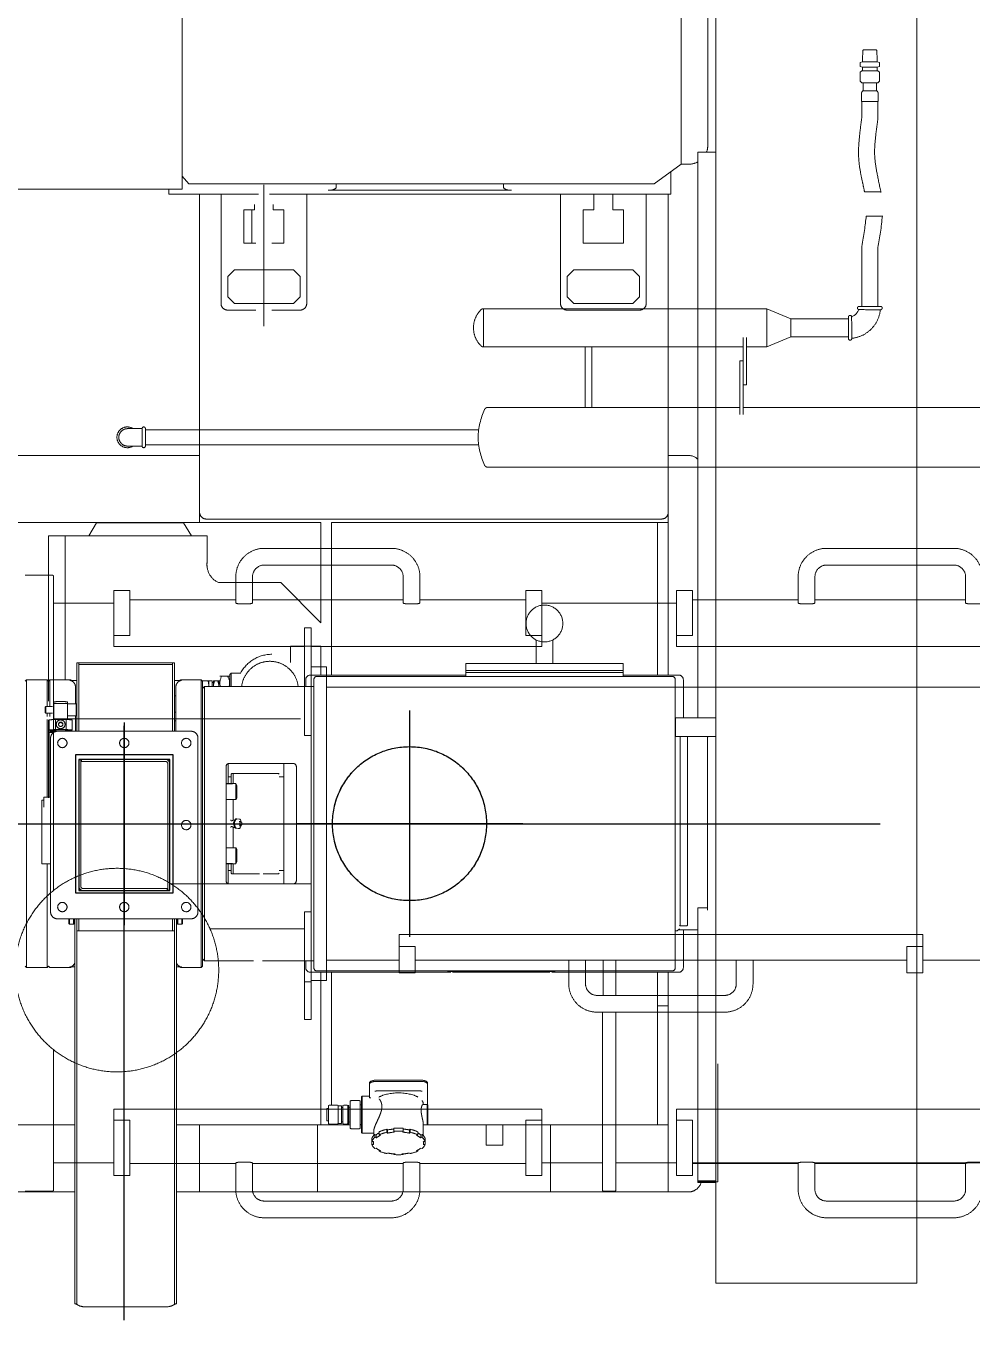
# Model space of a CAD drawing. Extents: x -681219 to -550379, y -242630 to -158199.
# Drawn here: x -642876 to -641463, y -214658 to -212725 of the extents above; entities that cross this region are included whole.
import ezdxf
from ezdxf.lldxf.tags import DXFTag

# ---------------------------------------------------------------- set-up
doc = ezdxf.new("R2010")
doc.units = 0
doc.header["$LTSCALE"] = 1000
doc.linetypes.add('DASHED2', pattern=[9.525, 6.35, -3.175])
doc.layers.get('0').update_dxf_attribs({"linetype": 'CONTINUOUS'})
doc.layers.add('center', color=253, linetype='CENTER2')
doc.layers.add('interface', color=251, linetype='DASHED2')
doc.layers.add('future', color=4, linetype='DASHED2', lineweight=0)
tags = doc.linetypes.add('CENTER2', pattern=[28.575, 19.05, -3.175, 3.175, -3.175]).pattern_tags.tags
tags[10:11] = [DXFTag(74, 4), DXFTag(75, 0), DXFTag(340, '0'), DXFTag(46, 0.0), DXFTag(50, 0.0), DXFTag(44, 0.0), DXFTag(45, 0.0)]
tags[8:9] = [DXFTag(74, 4), DXFTag(75, 0), DXFTag(340, '0'), DXFTag(46, 0.0), DXFTag(50, 0.0), DXFTag(44, 0.0), DXFTag(45, 0.0)]
tags[6:7] = [DXFTag(74, 4), DXFTag(75, 0), DXFTag(340, '0'), DXFTag(46, 0.0), DXFTag(50, 0.0), DXFTag(44, 0.0), DXFTag(45, 0.0)]
tags[4:5] = [DXFTag(74, 4), DXFTag(75, 0), DXFTag(340, '0'), DXFTag(46, 0.0), DXFTag(50, 0.0), DXFTag(44, 0.0), DXFTag(45, 0.0)]

# ---------------------------------------------------------------- blocks, each defined once
blk = doc.blocks.new('*U47')
at = {"color": 0, "linetype": 'ByBlock', "lineweight": -2}
for p, q in [((2152.6, 717), (2153.3, 717.1)), ((2152.6, 717), (2152.6, 694.4)), ((2152.6, 717), (2155.6, 717)), ((2155.6, 717), (2156, 718)), ((2155.6, 717), (2155.6, 694.4)), ((2288.9, 721.6), (2168.3, 721.6)), ((2301.6, 717), (2301.3, 718)), ((2301.6, 717), (2301.6, 694.4)), ((2304.6, 717), (2301.6, 717)), ((2304.6, 717), (2304, 717.1)), ((2304.6, 717), (2304.6, 694.4)), ((2152.6, 694.4), (2152.6, 660.4)), ((2155.6, 660.4), (2155.6, 694.4)), ((2301.6, 694.4), (2301.6, 660.4)), ((2304.6, 660.4), (2304.6, 694.4)), ((3110.1, 534.7), (3110.1, 686.2)), ((3110.1, 686.2), (3410.1, 686.2)), ((3410.1, -1715.9), (3410.1, 686.2)), ((2152.6, 160.3), (2152.6, 660.4)), ((2155.6, 160.3), (2155.6, 660.4)), ((2301.6, 160.3), (2301.6, 660.4)), ((2304.6, 160.3), (2304.6, 660.4)), ((459.1, 550), (2152.6, 550)), ((2304.6, 550), (2339.1, 550)), ((2339.1, 550), (2339.1, 522)), ((2339.1, 550), (2515.1, 550)), ((2515.1, 550), (2515.1, 522)), ((2515.1, 550), (2863.1, 550)), ((2863.1, 550), (2863.1, 522)), ((2863.1, 550), (3039.1, 550)), ((3039.1, 550), (3069.1, 550)), ((3039.1, 550), (3039.1, 522)), ((2339.1, 522), (2339.1, 450)), ((2515.1, 522), (2515.1, 450)), ((2863.1, 522), (2863.1, 450)), ((3039.1, 522), (3039.1, 450)), ((3110.1, 536), (3083.1, 536)), ((3083.1, 536), (3083.1, 534.7)), ((3110.1, 534.7), (3083.1, 534.7)), ((3083.1, 534.7), (3083.1, 533.5)), ((3110.1, 534.7), (3083.1, 534.7)), ((3083.1, 533.5), (3083.1, 125.6)), ((3110.1, 533.5), (3083.1, 533.5)), ((3110.1, 536), (3110.1, 534.7)), ((3110.1, 386), (3110.1, 534.7)), ((3110.1, 534.7), (3113.1, 534.7)), ((3110.1, 534.7), (3110.1, 533.5)), ((3110.1, 534.7), (3113.1, 534.7)), ((3113.1, 386), (3113.1, 534.7)), ((2603, 484.8), (2600.8, 485)), ((2607.4, 489), (2607.4, 487.6)), ((2607.4, 489), (2609.2, 488.5)), ((2619.7, 491.9), (2618.6, 492.6)), ((2627.1, 493.2), (2631.1, 493.2)), ((2629.2, 494.1), (2629.2, 493.3)), ((2629.2, 494.1), (2629.6, 493.3)), ((2645.1, 493.2), (2641.1, 493.2)), ((2642.7, 493.3), (2643.1, 494.1)), ((2643.1, 494.1), (2643.1, 493.3)), ((2653.7, 492.6), (2652.6, 491.9)), ((2663.1, 488.5), (2664.9, 489)), ((2664.9, 489), (2664.9, 487.6)), ((2671.5, 485), (2669.3, 484.8)), ((2596.5, 479.2), (2599, 479.3)), ((2596.5, 479.2), (2596.5, 474.7)), ((2599, 474.7), (2596.5, 474.3)), ((2598.3, 474.6), (2596.5, 474.7)), ((2596.5, 474.3), (2596.5, 469.8)), ((2598.6, 474.7), (2598.6, 477)), ((2599.1, 459.1), (2599.1, 465.6)), ((2600.8, 468.5), (2603, 469.3)), ((2600.8, 468.5), (2600.8, 464)), ((2603, 464.5), (2600.8, 464)), ((2603, 469.3), (2603, 464.5)), ((2609.2, 465.6), (2607.4, 464.5)), ((2607.4, 464.5), (2607.4, 460)), ((2664.9, 464.5), (2663.1, 465.6)), ((2664.9, 464.5), (2664.9, 460)), ((2669.3, 469.3), (2669.3, 464.5)), ((2669.3, 469.3), (2671.5, 468.5)), ((2671.5, 464), (2669.3, 464.5)), ((2671.5, 468.5), (2671.5, 464)), ((2673.1, 465.6), (2673.1, 447.9)), ((2673.3, 479.3), (2675.8, 479.2)), ((2675.8, 474.3), (2673.3, 474.7)), ((2673.6, 477), (2673.6, 474.7)), ((2675.8, 474.7), (2674, 474.6)), ((2675.8, 479.2), (2675.8, 474.7)), ((2675.8, 474.3), (2675.8, 469.8)), ((2792.1, 480), (2767.1, 480)), ((2767.1, 450), (2767.1, 480)), ((2792.1, 480), (2792.1, 450)), ((614.1, 450), (2152.6, 450)), ((2304.6, 450), (2520.1, 450)), ((2520.1, 222), (2520.1, 450)), ((2520.1, 450), (2536.1, 450)), ((2532.8, 448.6), (2531.6, 448)), ((2531.6, 448.1), (2531.6, 442.1)), ((2544.9, 448.6), (2532.8, 448.6)), ((2536.1, 448.6), (2536.1, 450)), ((2564.1, 450), (2536.1, 450)), ((2544.9, 448.6), (2546.1, 448)), ((2546.1, 442.1), (2546.1, 448.1)), ((2546.1, 448), (2551.1, 448)), ((2551.1, 421.2), (2551.1, 448)), ((2551.1, 445.4), (2553.1, 445.4)), ((2554.3, 448.6), (2553.1, 448)), ((2553.1, 448.1), (2553.1, 442.1)), ((2559.4, 448.6), (2554.3, 448.6)), ((2559.4, 448.6), (2560.6, 448)), ((2560.6, 442.1), (2560.6, 448.1)), ((2560.6, 448.1), (2562.1, 448.1)), ((2562.1, 421.1), (2562.1, 448.1)), ((2562.1, 445.8), (2564.1, 445.1)), ((2564.1, 455.1), (2564.1, 446)), ((2564.1, 446), (2564.1, 425.5)), ((2567.3, 455.8), (2576, 455.8)), ((2579.1, 446), (2579.1, 455.1)), ((2581.1, 450), (2579.1, 450)), ((2579.1, 449.1), (2581.1, 449.1)), ((2579.1, 425.5), (2579.1, 446)), ((2581.1, 461.1), (2582.1, 462.1)), ((2581.1, 461.1), (2581.1, 408.1)), ((2582.1, 407.1), (2582.1, 462.1)), ((2582.1, 462.1), (2599.1, 462.1)), ((2618.6, 460.9), (2619.7, 462.2)), ((2618.6, 460.9), (2618.6, 456.4)), ((2619.7, 457.4), (2618.6, 456.4)), ((2619.7, 462.2), (2619.7, 457.4)), ((2629.6, 460.8), (2629.2, 459.4)), ((2629.2, 459.4), (2629.2, 454.9)), ((2643.1, 459.4), (2642.7, 460.8)), ((2643.1, 459.4), (2643.1, 454.9)), ((2652.6, 462.2), (2652.6, 457.4)), ((2652.6, 462.2), (2653.7, 460.9)), ((2653.7, 456.4), (2652.6, 457.4)), ((2653.7, 460.9), (2653.7, 456.4)), ((3023.1, 450), (2673.1, 450)), ((2673.1, 449.6), (2679.1, 449.6)), ((2679.1, 449.6), (2679.1, 419.6)), ((2679.1, 449.6), (2680.1, 448.6)), ((2680.1, 420.6), (2680.1, 448.6)), ((3023.1, 272), (3023.1, 450)), ((3023.1, 450), (3039.1, 450)), ((3039.1, 272), (3039.1, 450)), ((2529.1, 443.5), (2529.8, 443.7)), ((2529.1, 443.5), (2529.1, 425.6)), ((2529.8, 425.5), (2529.1, 425.6)), ((2529.8, 443.7), (2531.6, 443.7)), ((2531.6, 425.5), (2529.8, 425.5)), ((2531.6, 442.1), (2531.6, 428.6)), ((2531.6, 428.6), (2531.6, 421.1)), ((2546.1, 428.6), (2546.1, 442.1)), ((2546.1, 421.1), (2546.1, 428.6)), ((2553.1, 442.1), (2553.1, 428.6)), ((2553.1, 428.6), (2553.1, 421.1)), ((2560.6, 428.6), (2560.6, 442.1)), ((2560.6, 421.1), (2560.6, 428.6)), ((2564.1, 425.5), (2564.1, 414.1)), ((2579.1, 414.1), (2579.1, 425.5)), ((2532.8, 420.6), (2531.6, 421.1)), ((2532.8, 420.6), (2544.9, 420.6)), ((2536.1, 222), (2536.1, 420.6)), ((2544.9, 420.6), (2546.1, 421.1)), ((2551.1, 421.2), (2546.1, 421.2)), ((2553.1, 423.7), (2551.1, 423.7)), ((2554.3, 420.6), (2553.1, 421.1)), ((2554.3, 420.6), (2559.4, 420.6)), ((2559.4, 420.6), (2560.6, 421.1)), ((2560.6, 421.1), (2560.6, 421.1)), ((2562.1, 421.1), (2560.6, 421.1)), ((2564.1, 424), (2562.1, 423.3)), ((2567.3, 413.3), (2576, 413.3)), ((2581.1, 420.1), (2579.1, 420.1)), ((2582.1, 407.1), (2581.1, 408.1)), ((2592.6, 407.1), (2582.1, 407.1)), ((2592.6, 403.7), (2592.6, 409.3)), ((2592.6, 409.3), (2594.6, 409.3)), ((2679.1, 419.6), (2672.5, 419.6)), ((2673.1, 419.6), (2673.1, 418.4)), ((2680.1, 420.6), (2679.1, 419.6)), ((2679.6, 420.1), (2679.6, 403.7)), ((2592.6, 403.7), (2592.6, 389.3)), ((2592.6, 389.3), (2592.6, 403.7)), ((2592.6, 389.3), (2592.6, 387.5)), ((2669.6, 399.2), (2602.6, 399.2)), ((2679.6, 389.3), (2679.6, 403.7)), ((2679.6, 403.7), (2679.6, 389.3)), ((2679.6, 387.5), (2679.6, 389.3)), ((2669.6, 384.9), (2602.6, 384.9)), ((2669.6, 384.9), (2602.6, 384.9)), ((2669.6, 383.1), (2602.6, 383.1)), ((3110.1, 386), (3110.1, 358.7)), ((3113.1, 358.7), (3113.1, 386)), ((3110.1, -262.6), (3110.1, 358.7)), ((3023.1, 222), (3023.1, 272)), ((3023.1, 272), (3039.1, 272)), ((3039.1, 222), (3039.1, 272)), ((2078.6, 213), (2080.6, 215)), ((2080.6, 215), (2080.6, -215)), ((2080.6, 215), (2111.6, 215)), ((2111.6, 60), (2111.6, 215)), ((2111.6, 215), (2113.6, 213)), ((2113.6, 213), (2115.6, 215)), ((2115.6, 215), (2143.6, 215)), ((2152.6, 214), (2145.1, 214)), ((2312.2, 214), (2304.6, 214)), ((2313.6, 215), (2341.6, 215)), ((2341.6, -215), (2341.6, 215)), ((2341.6, 215), (2343.6, 213)), ((2343.6, 213), (2343.6, -213)), ((2497.6, 205), (2497.6, 215)), ((2504.6, 222), (2714.2, 222)), ((2509.6, 215), (2509.6, 45)), ((3044.6, 220), (2514.6, 220)), ((2709.6, 220.8), (2709.6, 220)), ((2714.6, 220.8), (2709.6, 220.8)), ((2864.6, 220.8), (2714.6, 220.8)), ((2717, 222), (2862.2, 222)), ((2869.6, 220.8), (2864.6, 220.8)), ((2865, 222), (3054.6, 222)), ((2869.6, 220), (2869.6, 220.8)), ((3049.6, -215), (3049.6, 215)), ((3061.6, 215), (3061.6, 158.3)), ((2343.6, 202), (2346.6, 205)), ((2346.6, 205), (2346.6, -205)), ((2346.6, 205), (2419.8, 205)), ((2433.2, 205), (2509.6, 205)), ((2152.6, 160.3), (2152.6, 142)), ((2158.6, 160), (2155.6, 160)), ((2155.6, 160), (2155.6, 154)), ((2158.6, 160), (2298.6, 160)), ((2158.6, 154), (2158.6, 160)), ((2301.6, 160), (2298.6, 160)), ((2298.6, 160), (2298.6, 154)), ((2301.6, 154), (2301.6, 160)), ((2304.6, 142), (2304.6, 160.3)), ((3049.6, 160), (3052.6, 160)), ((3052.6, 160), (3055.6, 157)), ((3054.3, 158.3), (3083.1, 158.3)), ((2126.6, 142), (2326.6, 142)), ((2143.6, 149), (2144.6, 150)), ((2143.6, 142), (2143.6, 149)), ((2144.6, 150), (2144.6, 142)), ((2144.6, 150), (2150.6, 150)), ((2150.6, 142), (2150.6, 150)), ((2150.6, 150), (2151.6, 149)), ((2151.6, 149), (2151.6, 142)), ((2151.6, 145), (2152.6, 145)), ((2155.6, 142), (2155.6, 154)), ((2158.6, 154), (2158.6, 153.2)), ((2158.6, 142), (2158.6, 154)), ((2158.6, 142), (2158.6, 153.2)), ((2298.6, 153.2), (2298.6, 154)), ((2298.6, 142), (2298.6, 154)), ((2298.6, 153.2), (2298.6, 142)), ((2301.6, 142), (2301.6, 154)), ((2304.6, 145), (2305.6, 145)), ((2305.6, 149), (2306.6, 150)), ((2305.6, 142), (2305.6, 149)), ((2306.6, 150), (2306.6, 142)), ((2306.6, 150), (2312.6, 150)), ((2312.6, 142), (2312.6, 150)), ((2312.6, 150), (2313.6, 149)), ((2313.6, 149), (2313.6, 142)), ((3055.6, 151.5), (3056.6, 152.5)), ((3056.6, -130.3), (3056.6, 152.5)), ((3056.6, 152.5), (3066.6, 152.5)), ((3066.6, 152.5), (3067.6, 151.5)), ((3067.6, -130.3), (3067.6, 151.5)), ((2116.6, -128), (2116.6, 132)), ((2226.6, 117.5), (2226.6, 131.5)), ((2336.6, 132), (2336.6, -128)), ((3083.1, 125.6), (3097.6, 125.6)), ((3097.6, -129), (3097.6, 129)), ((2158.6, 100), (2294.6, 100)), ((2158.6, -96), (2158.6, 100)), ((2162.9, 99.5), (2159.1, 99.5)), ((2159.1, 96.5), (2159.1, 99.5)), ((2290.6, 97), (2165.4, 97)), ((2290.6, 97), (2290.6, 100)), ((2291.6, 99.5), (2290.6, 99.5)), ((2291.6, -89.2), (2291.6, 99.5)), ((2291.6, 99.5), (2294.6, 99.5)), ((2294.6, 100), (2294.6, -96)), ((2159.5, 96.5), (2159.1, 96.5)), ((2161.6, 93.2), (2161.6, -95.5)), ((2378.6, -85), (2378.6, 85)), ((2381.6, 90.5), (2381.6, 59.9)), ((2383.6, 90), (2478.6, 90)), ((2465.1, 7.1), (2465.1, 90)), ((2483.6, 85), (2483.6, -85)), ((2103.6, 44.5), (2103.6, 60)), ((2103.6, 60), (2116.6, 60)), ((2378.6, 59.9), (2393, 59.9)), ((2379.1, 59.7), (2388.1, 59.7)), ((2381.6, 70), (2386.1, 70)), ((2381.6, 70), (2386.1, 70)), ((2386.1, 74), (2387.1, 75)), ((2386.1, 59.9), (2386.1, 74)), ((2387.1, 75), (2417, 75)), ((2389.1, 75), (2389.1, 59.9)), ((2389.1, 75), (2428.7, 75)), ((2393, 59.9), (2393, 35.9)), ((2393, 59.9), (2394.6, 57.1)), ((2425.3, 75), (2428.7, 75)), ((2434.1, 75), (2457.1, 75)), ((2434.1, 75), (2455.1, 75)), ((2457.1, 75), (2458.1, 74.1)), ((2458.1, 70), (2465.1, 70)), ((2458.1, 70), (2465.1, 70)), ((2103.6, -35), (2103.6, 44.5)), ((2394.6, 57.1), (2394.6, 38.7)), ((2509.6, 0), (2509.6, 45)), ((2393, 35.9), (2378.6, 35.9)), ((2389.1, 35.9), (2389.1, 5.1)), ((2394.6, 38.7), (2393, 35.9)), ((2389.7, 0.6), (2391.5, 5.6)), ((2389.7, 0.6), (2389.7, -0.4)), ((2390.4, -0.4), (2391.2, 0.6)), ((2392.9, 5.6), (2391.2, 0.6)), ((2392.2, 6.6), (2391.5, 5.6)), ((2392.2, 6.6), (2392.9, 6.6)), ((2392.8, 6.8), (2392.3, 6.7)), ((2393, 6.7), (2392.3, 6.7)), ((2392.8, 6.8), (2396.7, 7.1)), ((2392.9, 5.6), (2392.9, 6.6)), ((2393, 6.7), (2394.2, 6.8)), ((2398.1, 7.1), (2394.2, 6.8)), ((2397.8, 7.2), (2396.7, 7.1)), ((2397.8, 7.2), (2398.5, 7.2)), ((2398.1, 7.1), (2398.5, 7.2)), ((2398.6, 7.1), (2399.5, 6.2)), ((2401.2, 2.6), (2399.5, 6.2)), ((2465.1, -90), (2465.1, 7.1)), ((2509.6, -45), (2509.6, 0)), ((2389.1, -5.1), (2389.1, -35.9)), ((2390.4, -0.4), (2389.7, -0.4)), ((2389.7, -0.6), (2390.5, -0.6)), ((2389.7, -0.6), (2389.8, -1.6)), ((2392, -6.2), (2389.8, -1.6)), ((2391.3, -1.6), (2390.5, -0.6)), ((2391.3, -1.6), (2393.4, -6.2)), ((2392, -6.2), (2392.8, -7.1)), ((2393.5, -7.1), (2392.8, -7.1)), ((2392.9, -7.2), (2393.6, -7.2)), ((2393.5, -7.1), (2393.4, -6.2)), ((2394.8, -7.1), (2393.6, -7.2)), ((2394.8, -7.1), (2398.7, -6.8)), ((2399.2, -6.7), (2398.7, -6.8)), ((2400, -5.6), (2399.3, -6.6)), ((2400, -5.6), (2401, -2.7)), ((2103.6, -35), (2106.6, -35)), ((2106.6, -39.5), (2106.6, -24.5)), ((2113.6, -154.9), (2113.6, -38.5)), ((2378.6, -35.9), (2393, -35.9)), ((2393, -35.9), (2393, -59.9)), ((2393, -35.9), (2394.6, -38.7)), ((2394.6, -38.7), (2394.6, -57.1)), ((2106.6, -39.5), (2116.6, -39.5)), ((2111.6, -155.7), (2111.6, -39.5)), ((2113.6, -39.9), (2113.6, -154.9)), ((2114.6, -136), (2114.6, -39.5)), ((2394.6, -57.1), (2393, -59.9)), ((2509.6, -45), (2509.6, -215)), ((2393, -59.9), (2378.6, -59.9)), ((2388.1, -59.7), (2379.1, -59.7)), ((2381.6, -59.9), (2381.6, -90)), ((2386.1, -70), (2381.6, -70)), ((2386.1, -70), (2381.6, -70)), ((2386.1, -74), (2386.1, -59.9)), ((2387.1, -75), (2386.1, -74)), ((2455.1, -75), (2387.1, -75)), ((2389.1, -59.9), (2389.1, -75)), ((2457.1, -75), (2389.1, -75)), ((2458.1, -74.1), (2457.1, -75)), ((2465.1, -70), (2458.1, -70)), ((2465.1, -70), (2458.1, -70)), ((2161.6, -95.5), (2158.6, -95.5)), ((2294.6, -96), (2158.6, -96)), ((2162.6, -93), (2287.8, -93)), ((2162.6, -93), (2162.6, -96)), ((2478.6, -90), (2383.6, -90)), ((2226.6, -127.5), (2226.6, -113.5)), ((3050.1, -158.3), (3050.1, -130.3)), ((3050.1, -130.3), (3110.1, -130.3)), ((3098.6, -130), (3097.6, -129)), ((3109.6, -130), (3098.6, -130)), ((3110.1, -129.5), (3109.6, -130)), ((2116.1, -137.5), (2114.6, -136)), ((2114.6, -140), (2116.1, -138.5)), ((2114.6, -140), (2114.6, -139.8)), ((2114.6, -140.2), (2114.6, -140)), ((2114.6, -155.2), (2114.6, -140.2)), ((2115.6, -137), (2115.6, -139.7)), ((2116.1, -138.5), (2116.1, -137.5)), ((2131.6, -140.5), (2123.7, -140.5)), ((2123.7, -140.5), (2123.7, -155.5)), ((2125.1, -148.4), (2125.1, -148.3)), ((2326.6, -138), (2126.6, -138)), ((2139.6, -140.5), (2131.6, -140.5)), ((2138.1, -148.3), (2138.1, -148.4)), ((2139.6, -155.5), (2139.6, -140.5)), ((2147.1, -138), (2147.1, -138.5)), ((2147.1, -138.5), (2148.6, -140)), ((2148.6, -139.8), (2148.6, -140)), ((2148.6, -140), (2148.6, -140.2)), ((2148.6, -140.2), (2148.6, -155.2)), ((2153.6, -161), (2153.6, -138)), ((2155.6, -240), (2155.6, -138)), ((2158.6, -235.9), (2158.6, -138)), ((2298.6, -235.9), (2298.6, -138)), ((2301.6, -240), (2301.6, -138)), ((2303.6, -153.7), (2301.6, -153.7)), ((2303.6, -138), (2303.6, -204)), ((2108.6, -166), (2109.6, -165)), ((2108.6, -174), (2108.6, -166)), ((2109.6, -165), (2109.6, -175)), ((2109.6, -165), (2112.2, -165)), ((2111.6, -165), (2111.6, -159.9)), ((2115.1, -165), (2119.6, -165)), ((2115.6, -159.9), (2115.6, -165)), ((2121.6, -179.3), (2121.6, -155.4)), ((2123.7, -155.5), (2139.6, -155.5)), ((2141.6, -155.4), (2141.6, -179.3)), ((2141.6, -161), (2154.6, -161)), ((2154.6, -179), (2154.6, -161)), ((2154.6, -161), (2155.6, -162)), ((2301.6, -166.7), (2303.6, -166.7)), ((3110.1, -158.3), (3050.1, -158.3)), ((3083.1, -158.3), (3054.3, -158.3)), ((3061.6, -158.3), (3061.6, -215)), ((3083.1, -158.3), (3083.1, -1002.7)), ((2109.6, -175), (2108.6, -174)), ((2112.1, -175), (2109.6, -175)), ((2111.6, -215), (2111.6, -175)), ((2113.6, -213), (2113.6, -183.2)), ((2113.6, -183.2), (2113.6, -213)), ((2119.6, -175), (2115.1, -175)), ((2115.6, -175), (2115.6, -215)), ((2121.6, -182.1), (2121.6, -179.3)), ((2154.6, -179), (2141.6, -179)), ((2141.6, -179.3), (2141.6, -182.1)), ((2153.6, -204), (2153.6, -179)), ((2155.6, -178), (2154.6, -179)), ((2303.6, -190.7), (2301.6, -190.7)), ((2346.6, -205), (2343.6, -202)), ((2422.2, -205), (2346.6, -205)), ((2351.9, -213.5), (2353.1, -206.8)), ((2353.1, -206.8), (2352.8, -205)), ((2353.1, -206.8), (2353.1, -205)), ((2353.1, -213.5), (2353.1, -206.8)), ((2358.1, -213.4), (2358.1, -205)), ((2360.1, -210.8), (2358.1, -210.8)), ((2360.1, -206.8), (2360.5, -205)), ((2360.1, -205), (2360.1, -206.8)), ((2361.3, -213.5), (2360.1, -206.8)), ((2360.1, -206.8), (2360.1, -213.5)), ((2366.4, -213.5), (2367.6, -206.8)), ((2367.6, -206.8), (2367.3, -205)), ((2367.6, -206.8), (2367.6, -205)), ((2367.6, -213.5), (2367.6, -206.8)), ((2384.1, -223), (2384.1, -205)), ((2386.1, -225), (2386.1, -205)), ((2509.6, -205), (2431, -205)), ((2497.6, -215), (2497.6, -205)), ((2080.6, -215), (2078.6, -213)), ((2111.6, -215), (2080.6, -215)), ((2113.6, -213), (2111.6, -215)), ((2113.2, -430), (2113.2, -213.4)), ((2115.6, -215), (2113.6, -213)), ((2143.6, -215), (2115.6, -215)), ((2138.2, -215), (2138.2, -430)), ((2145.1, -214), (2154.9, -214)), ((2154.9, -214), (2155.6, -214)), ((2301.6, -214), (2302.4, -214)), ((2302.4, -214), (2312.2, -214)), ((2341.6, -215), (2313.6, -215)), ((2343.6, -213), (2341.6, -215)), ((2351.9, -213.5), (2343.1, -213.5)), ((2353.1, -213.5), (2351.9, -213.5)), ((2358.1, -213.4), (2353.1, -213.4)), ((2360.1, -213.5), (2361.3, -213.5)), ((2361.3, -213.5), (2366.4, -213.5)), ((2367.6, -213.5), (2366.4, -213.5)), ((2369.1, -213.5), (2367.6, -213.5)), ((2369.3, -220.5), (2369.1, -220.3)), ((2372.5, -220.5), (2369.3, -220.5)), ((2380.8, -220.5), (2372.5, -220.5)), ((2380.8, -220.5), (2383.9, -220.5)), ((2384.1, -220.3), (2383.9, -220.5)), ((2386.1, -225), (2384.1, -223)), ((2400.8, -225), (2386.1, -225)), ((2736.6, -222), (2504.6, -222)), ((2514.6, -220), (3044.6, -220)), ((2520.1, -265), (2520.1, -222)), ((2536.1, -450), (2536.1, -222)), ((2736.6, -220), (2736.6, -226)), ((2736.6, -226), (2746.6, -226)), ((2746.6, -226), (2736.6, -226)), ((2736.6, -226), (2736.6, -229)), ((2736.6, -229), (2746.6, -229)), ((2746.6, -229), (2736.6, -229)), ((2736.6, -229), (2736.6, -239)), ((2746.6, -226), (2961.6, -226)), ((2961.6, -226), (2746.6, -226)), ((2961.6, -229), (2746.6, -229)), ((2961.6, -229), (2746.6, -229)), ((2961.6, -226), (2971.6, -226)), ((2971.6, -226), (2961.6, -226)), ((2961.6, -229), (2971.6, -229)), ((2971.6, -229), (2961.6, -229)), ((2971.6, -226), (2971.6, -220)), ((3054.6, -222), (2971.6, -222)), ((2971.6, -229), (2971.6, -226)), ((2971.6, -239), (2971.6, -229)), ((3023.1, -272), (3023.1, -222)), ((3039.1, -272), (3039.1, -222)), ((2155.6, -240), (2158.6, -240)), ((2158.6, -235.9), (2158.6, -237.8)), ((2298.6, -237.8), (2158.6, -237.8)), ((2158.6, -240), (2158.6, -237.8)), ((2298.6, -240), (2158.6, -240)), ((2298.6, -235.9), (2298.6, -237.8)), ((2298.6, -240), (2298.6, -237.8)), ((2298.6, -240), (2301.6, -240)), ((2475.1, -240.7), (2475.1, -245)), ((2475.1, -265), (2475.1, -240.7)), ((2736.6, -239), (2746.6, -239)), ((2961.6, -239), (2746.6, -239)), ((2841.6, -264.5), (2841.6, -239)), ((2866.6, -239), (2866.6, -264.5)), ((2961.6, -239), (2971.6, -239)), ((2478.1, -265), (2475.1, -265)), ((2517.1, -265), (2478.1, -265)), ((2520.1, -265), (2517.1, -265)), ((2520.1, -252.6), (2520.1, -265)), ((2841.6, -274.5), (2841.6, -264.5)), ((2866.6, -264.5), (2866.6, -274.5)), ((3110.1, -262.6), (3110.1, -279.3)), ((3023.1, -450), (3023.1, -272)), ((3039.1, -450), (3039.1, -272)), ((3110.1, -1587), (3110.1, -279.3)), ((2520.2, -300), (2460.2, -360)), ((2520.1, -450), (2520.1, -300.1)), ((2460.2, -360), (2367.2, -360)), ((2350.1, -389.4), (2350.1, -384.8)), ((2350.2, -390), (2350.2, -430)), ((2113.2, -430), (2138.2, -430)), ((2220.2, -430), (2138.2, -430)), ((2185.1, -449.5), (2173.5, -430)), ((2350.2, -430), (2220.2, -430)), ((2326.8, -430), (2315.1, -449.5)), ((1914.1, -450), (2520.1, -450)), ((2339.1, -465), (2339.1, -450)), ((2349.1, -455), (3029.1, -455)), ((2536.1, -450), (3023.1, -450)), ((3023.1, -450), (3039.1, -450)), ((3039.1, -465), (3039.1, -450)), ((2339.1, -940), (2339.1, -465)), ((3039.1, -465), (3039.1, -940)), ((2339.1, -550), (1850.3, -550)), ((3069.1, -550), (3039.1, -550)), ((2435.1, -743.2), (2435.1, -954)), ((2381.1, -767), (2423.1, -767)), ((2447.1, -767), (2489.1, -767)), ((2888.1, -767), (2996.1, -767)), ((2371.1, -940), (2371.1, -777)), ((2381.1, -787), (2391.1, -777)), ((2381.1, -787), (2381.1, -817)), ((2479.1, -777), (2391.1, -777)), ((2479.1, -777), (2489.1, -787)), ((2489.1, -817), (2489.1, -787)), ((2499.1, -777), (2499.1, -940)), ((2878.1, -940), (2878.1, -777)), ((2888.1, -787), (2898.1, -777)), ((2888.1, -787), (2888.1, -817)), ((2986.1, -777), (2898.1, -777)), ((2986.1, -777), (2996.1, -787)), ((2996.1, -817), (2996.1, -787)), ((3006.1, -777), (3006.1, -940)), ((2391.1, -827), (2381.1, -817)), ((2391.1, -827), (2479.1, -827)), ((2489.1, -817), (2479.1, -827)), ((2898.1, -827), (2888.1, -817)), ((2898.1, -827), (2986.1, -827)), ((2996.1, -817), (2986.1, -827)), ((2405.1, -917), (2405.1, -867)), ((2405.1, -867), (2423.1, -867)), ((2417.1, -867), (2417.1, -917)), ((2447.1, -867), (2465.1, -867)), ((2465.1, -867), (2465.1, -917)), ((2912.1, -917), (2912.1, -867)), ((2912.1, -867), (2972.1, -867)), ((2972.1, -867), (2972.1, -917)), ((2421.1, -917), (2405.1, -917)), ((2421.1, -925), (2421.1, -917)), ((2465.1, -917), (2449.1, -917)), ((2449.1, -917), (2449.1, -925)), ((2928.1, -917), (2912.1, -917)), ((2928.1, -940), (2928.1, -917)), ((2972.1, -917), (2956.1, -917)), ((2956.1, -917), (2956.1, -940)), ((2293.1, -940), (2293.1, -947.5)), ((2293.1, -940), (2426.9, -940)), ((2443.4, -940), (3043.1, -940)), ((2531.1, -946), (2805.1, -946)), ((3043.1, -973.9), (3043.1, -940)), ((2003.1, -947.5), (2313.2, -947.5)), ((2313.2, -1572.5), (2313.2, -947.5)), ((2313.2, -967.2), (2323.1, -955.4)), ((3018.1, -955.4), (2323.1, -955.4)), ((3018.1, -955.4), (2323.1, -955.4)), ((2543.1, -955.4), (2543.1, -950.4)), ((2793.1, -950.4), (2793.1, -955.4)), ((3018.1, -955.4), (3058.1, -985)), ((3058.1, -985), (3058.1, -985)), ((3058.1, -1531.6), (3058.1, -985)), ((3058.2, -985), (3070.1, -985)), ((3083.1, -1002.7), (3110.1, -1002.7)), ((3098.1, -1013), (3098.1, -1507))]:
    blk.add_line(p, q, dxfattribs=at)
for centre, radius in [((2134.1, 124.5), 7), ((2226.6, 124.5), 7), ((2319.1, 124.5), 7), ((2319.1, 2), 7), ((2134.1, -120.5), 7), ((2226.6, -120.5), 7), ((2319.1, -120.5), 7), ((2854.1, -299), 27.5)]:
    blk.add_circle(centre, radius, dxfattribs=at)
for centre, radius, start, end in [((2150.2, 729.1), 12.4, 289.1709, 303.233), ((2307.1, 729.1), 12.4, 236.767, 250.8291), ((3069.1, 530), 20, 17.4259, 90), ((2143.6, 205), 10, 66.6327, 90), ((2143.6, 204.1), 10.1, 25.2629, 81.252), ((2313.7, 204.1), 10.1, 98.7372, 155.6517), ((2313.6, 205), 10, 90, 113.6847), ((2504.6, 215), 7, 90, 180), ((2514.6, 215), 5, 90, 180), ((3044.6, 215), 5, 0, 90), ((3054.6, 215), 7, 0, 90), ((2126.6, 132), 10, 90, 180), ((2326.6, 132), 10, 0, 90), ((2165.4, 93.2), 6.8, 90, 180), ((2165.4, 93.2), 3.8, 90, 180), ((2383.6, 85), 5, 90, 180), ((2478.6, 85), 5, 0, 90), ((2421.1, 149.9), 75, 266.7991, 273.2009), ((2457.8, 73.9), 0.3, 0, 45), ((2387.1, 5.7), 1.5, 180, 304.8499), ((2391.1, 0), 5.5, 86.4613, 124.8499), ((2399.1, 0), 3.3, 13.9174, 102.52), ((2387.1, -5.7), 1.5, 55.1501, 180), ((2391.1, 0), 5.5, 235.1501, 270), ((2391.1, 0), 5.5, 270, 275.6959), ((2399.1, 0), 3.3, 257.48, 270), ((2399.1, 0), 3.3, 270, 346.0826), ((2457.8, -73.9), 0.3, 315, 0), ((2168.6, -90), 10, 213.367, 216.8699), ((2287.8, -89.2), 6.8, 270, 0), ((2287.8, -89.2), 3.8, 270, 0), ((2383.6, -85), 5, 180, 270), ((2478.6, -85), 5, 270, 0), ((2126.6, -128), 10, 180, 270), ((2326.6, -128), 10, 270, 0), ((2113.6, -160.2), 4.99, 252.5208, 287.4804), ((2113.6, -179.8), 5, 72.5593, 107.444), ((2143.6, -204.1), 10.1, 278.7372, 0.2192), ((2313.7, -204.1), 10.1, 179.7916, 261.252), ((2387.6, -210.2), 18.2, 163.1589, 214.2362), ((2365.7, -210.2), 18.2, 325.7638, 17.2571), ((2444.1, -200), 42.5, 186.7563, 353.2437), ((2426.6, -409.9), 205, 88.7538, 91.2462), ((2143.6, -205), 10, 270, 293.6847), ((2313.6, -205), 10, 246.6327, 270), ((2447.1, -200), 53, 208.1446, 270), ((2504.6, -215), 7, 180, 270), ((2514.6, -215), 5, 180, 270), ((3044.6, -215), 5, 270, 0), ((3054.6, -215), 7, 270, 0), ((2380.1, -387.1), 30, 115.3827, 185.5397), ((2349.1, -465), 10, 90, 180), ((3029.1, -465), 10, 0, 90), ((3069.1, -530), 20, 270, 314.427), ((2381.1, -777), 10, 90, 180), ((2489.1, -777), 10, 0, 90), ((2888.1, -777), 10, 90, 180), ((2996.1, -777), 10, 0, 90), ((3070.1, -1013), 28, 62.336, 90), ((3070.1, -1013), 28, 0, 21.5)]:
    blk.add_arc(centre, radius, start, end, dxfattribs=at)
at = {"color": 0, "linetype": 'ByBlock', "lineweight": -2, "extrusion": (0, 0, -1)}
for centre, major_axis, ratio, start_param, end_param in [((2168.3, 706.4), (-20, 0), 0.759198, 1.109367, 1.570796), ((2288.9, 706.4), (20, 0), 0.759198, 4.712389, 5.173819), ((2636.1, 476.8), (-40, 0), 0.440651, 0.139626, 0.488692), ((2636.1, 477), (-37.5, 0), 0.440651, 0.488692, 0.767945), ((2636.1, 476.8), (-40, 0), 0.440651, 0.767945, 1.117011), ((2636.1, 477), (-37.5, 0), 0.440651, 1.117011, 1.396263), ((2636.1, 476.8), (-40, 0), 0.440651, 1.396263, 1.745329), ((2636.1, 477), (37.5, 0), 0.440651, 4.886922, 5.166175), ((2636.1, 476.8), (40, 0), 0.440651, -1.117011, -0.767945), ((2636.1, 477), (37.5, 0), 0.440651, -0.767945, -0.488692), ((2636.1, 476.8), (40, 0), 0.440651, 5.794493, 6.143559), ((2636.1, 476.8), (-40, 0), 0.440651, 5.794493, 6.143559), ((2636.1, 472.3), (-40, 0), 0.440651, 5.794493, 6.143559), ((2636.1, 477), (37.5, 0), 0.440651, 3.001966, 3.281219), ((2636.1, 477), (-37.5, 0), 0.440651, -0.767945, -0.488692), ((2636.1, 472.3), (-37.5, 0), 0.440651, -0.696183, -0.488692), ((2636.1, 476.8), (-40, 0), 0.440651, -1.117011, -0.767945), ((2636.1, 476.8), (40, 0), 0.440651, 0.767945, 1.117011), ((2636.1, 477), (37.5, 0), 0.440651, 0.488692, 0.767945), ((2636.1, 472.3), (37.5, 0), 0.440651, 0.488692, 0.696183), ((2636.1, 476.8), (40, 0), 0.440651, 0.139626, 0.488692), ((2636.1, 472.3), (40, 0), 0.440651, 0.139626, 0.488692), ((2636.1, 477), (-37.5, 0), 0.440651, 3.001966, 3.281219), ((2636.1, 472.3), (-40, 0), 0.440651, -1.117011, -0.767945), ((2636.1, 477), (-37.5, 0), 0.440651, 4.886922, 5.166175), ((2636.1, 472.3), (-37.5, 0), 0.440651, 4.886922, 5.166175), ((2636.1, 476.8), (40, 0), 0.440651, 1.396263, 1.745329), ((2636.1, 472.3), (40, 0), 0.440651, 1.396263, 1.745329), ((2636.1, 477), (37.5, 0), 0.440651, 1.117011, 1.396263), ((2636.1, 472.3), (37.5, 0), 0.440651, 1.117011, 1.396263), ((2636.1, 472.3), (40, 0), 0.440651, 0.767945, 1.117011), ((2636.1, 418.4), (-37, 0), 0.440651, 3.806262, 5.618516), ((2636.1, 418.4), (-37, 0), 0.440651, 3.141593, 3.43749), ((2602.6, 403.7), (10, 0), 0.440651, 2.96817, 3.141593), ((2602.6, 389.3), (-10, 0), 0.440651, 4.712389, 6.283185), ((2602.6, 389.3), (10, 0), 0.440651, 1.570796, 3.141593), ((2602.6, 387.5), (-10, 0), 0.440651, 4.712389, 6.283185), ((2602.6, 403.7), (10, 0), 0.440651, 1.570796, 1.744734), ((2669.6, 403.7), (10, 0), 0.440651, 1.396859, 1.570796), ((2669.6, 389.3), (-10, 0), 0.440651, 3.141593, 4.712389), ((2669.6, 389.3), (10, 0), 0.440651, 0, 1.570796), ((2669.6, 387.5), (-10, 0), 0.440651, 3.141593, 4.712389), ((2669.6, 403.7), (10, 0), 0.440651, 0, 0.173422), ((2396.4, 0), (0, -7.5), 0.707107, 1.359573, 1.65146), ((2395.4, 0), (0, 8), 0.707107, -0.599782, -0.577982), ((2396.4, 0), (0, 7.5), 0.707107, 5.548389, 5.84021), ((2396.1, 0), (0, 8), 0.707107, -0.599782, -0.577982), ((2396.4, 0), (0, 7.5), 0.707107, 0.312416, 0.604237), ((2396.1, 0), (0, 8), 0.707107, 0.447423, 0.469222), ((2395.4, 0), (0, -8), 0.707107, 1.494588, 1.516445), ((2396.1, 0), (0, -8), 0.707107, 1.494588, 1.516445), ((2395.4, 0), (0, -8), 0.707107, 0.447423, 0.469222), ((2396.4, 0), (0, -7.5), 0.707107, 0.312416, 0.604237), ((2396.1, 0), (0, -8), 0.707107, 0.447423, 0.469222), ((2396.4, 0), (0, -7.5), 0.707107, 5.548389, 5.84021), ((2396.1, 0), (0, -8), 0.707107, -0.599782, -0.577982), ((2131.6, -136), (-17, 0), 0.026831, 5.375862, 6.283185), ((2131.6, -140), (-18.7, 0), 0.026831, 0.435482, 0.462326), ((2131.6, -140), (17, 0), 0.026831, 1.570796, 3.141593), ((2131.6, -140), (-17, 0), 0.026831, 0, 0.026844), ((2131.6, -140), (-18.7, 0), 0.026831, -1.135314, -0.435482), ((2131.6, -137.5), (-15.5, 0), 0.026831, 5.143897, 6.256341), ((2131.6, -138.5), (-15.5, 0), 0.026831, 3.141593, 6.283185), ((2131.6, -148.3), (-6.5, 0), 0.99964, 0, 3.141593), ((2131.6, -148), (6.25, 0), 0.99964, 3.847258, 5.57752), ((2131.6, -147.8), (-3.25, 0), 0.99964, 3.232564, 6.192214), ((2131.6, -140), (17, 0), 0.026831, 0, 1.570796), ((2131.6, -140), (18.7, 0), 0.026831, 0.435482, 1.135314), ((2131.6, -140), (18.7, 0), 0.026831, -0.462326, -0.435482), ((2131.6, -140), (-17, 0), 0.026831, 3.114749, 3.141593), ((2131.6, -155), (-18.7, 0), 0.026831, -1.135314, -0.435482), ((2131.6, -155), (18.8, 0), 0.026831, 0.435482, 1.135314), ((2131.6, -179), (14, 0), 0.026831, 0.775193, 2.366399), ((2131.6, -182), (-11, 0), 0.026831, 3.571292, 5.853486), ((2531.1, -950.4), (12, 0), 0.36397, 4.712389, 6.283185), ((2805.1, -950.4), (12, 0), 0.36397, 3.141593, 4.712389)]:
    blk.add_ellipse(centre, major_axis=major_axis, ratio=ratio, start_param=start_param, end_param=end_param, dxfattribs=at)
for centre, major_axis, ratio in [((2400.7, 0), (0, 2.4), 0.707107), ((2131.6, -148.4), (-6.5, 0), 0.99964), ((2131.6, -148.4), (-3.25, 0), 0.99964), ((2250.1, -449.5), (65, 0), 0.004363)]:
    blk.add_ellipse(centre, major_axis=major_axis, ratio=ratio, dxfattribs=at)
at = {"color": 0, "linetype": 'ByBlock', "lineweight": -2}
for points, knots in [([(2159.4, 720), (2159, 719.8), (2158.6, 719.6), (2157.9, 719.3), (2157.6, 719.1), (2157, 718.8), (2156.7, 718.6), (2156.3, 718.3), (2156.1, 718.2), (2156, 718)], [0, 0, 0, 0, 0.25, 0.25, 0.5, 0.5, 0.75, 0.75, 1, 1, 1, 1]), ([(2301.3, 718), (2301.1, 718.2), (2301, 718.3), (2300.5, 718.6), (2300.3, 718.8), (2299.7, 719.1), (2299.4, 719.3), (2298.6, 719.6), (2298.2, 719.8), (2297.8, 720)], [0, 0, 0, 0, 0.25, 0.25, 0.5, 0.5, 0.75, 0.75, 1, 1, 1, 1]), ([(2564.1, 455), (2564.1, 455.2), (2564.5, 455.3), (2565.6, 455.6), (2566.4, 455.7), (2567.3, 455.8)], [0, 0, 0, 0, 0.5, 0.5, 1, 1, 1, 1]), ([(2576, 455.8), (2576.9, 455.7), (2577.7, 455.6), (2578.5, 455.4), (2578.8, 455.3), (2579, 455.2), (2579, 455.2), (2579.1, 455.1), (2579.1, 455.1), (2579.1, 455)], [0, 0, 0, 0, 0.5, 0.5, 0.75, 0.75, 0.875, 0.875, 1, 1, 1, 1]), ([(2607.1, 410.8), (2607.7, 411.5), (2608.2, 412.3), (2609.3, 413.9), (2609.7, 414.8), (2610.5, 416.7), (2610.8, 417.8), (2611.5, 421.1), (2611.5, 423.6), (2610.8, 427.5), (2610.5, 428.8), (2609.8, 431.4), (2609.3, 432.7), (2607.8, 436.5), (2606.7, 439), (2604.5, 443.9), (2603.4, 446.2), (2601.9, 449.5), (2601.5, 450.6), (2600.7, 452.7), (2600.3, 453.7), (2599.8, 455.5), (2599.5, 456.4), (2599.2, 457.9), (2599.1, 458.6), (2599.1, 459.2), (2599.1, 459.3), (2599.1, 459.3)], [0.0290497, 0.0290497, 0.0290497, 0.0290497, 0.0625, 0.0625, 0.09375, 0.09375, 0.125, 0.125, 0.1875, 0.1875, 0.21875, 0.21875, 0.25, 0.25, 0.3125, 0.3125, 0.375, 0.375, 0.40625, 0.40625, 0.4375, 0.4375, 0.46875, 0.46875, 0.5, 0.5, 0.5007137, 0.5007137, 0.5007137, 0.5007137]), ([(2672.5, 419.6), (2672.3, 419.6), (2671.9, 419.9), (2671.2, 421), (2670.8, 422), (2670.3, 423.9), (2670.2, 424.7), (2670, 426.2), (2670, 427.1), (2670, 428.8), (2670, 429.8), (2670.2, 431.7), (2670.3, 432.7), (2670.6, 434.6), (2670.8, 435.6), (2671.2, 437.5), (2671.4, 438.5), (2671.8, 440.3), (2672, 441.2), (2672.4, 442.9), (2672.5, 443.7), (2673, 445.9), (2673.1, 447.2), (2673.1, 448), (2673.1, 448), (2673.1, 448)], [0.0721826, 0.0721826, 0.0721826, 0.0721826, 0.125, 0.125, 0.1875, 0.1875, 0.21875, 0.21875, 0.25, 0.25, 0.28125, 0.28125, 0.3125, 0.3125, 0.34375, 0.34375, 0.375, 0.375, 0.40625, 0.40625, 0.4375, 0.4375, 0.5, 0.5, 0.5001832, 0.5001832, 0.5001832, 0.5001832]), ([(2564.1, 414.1), (2564.1, 414), (2564.5, 413.8), (2565.6, 413.6), (2566.4, 413.5), (2567.3, 413.3)], [0, 0, 0, 0, 0.5, 0.5, 1, 1, 1, 1]), ([(2576, 413.3), (2576.9, 413.5), (2577.7, 413.6), (2578.5, 413.8), (2578.8, 413.8), (2579, 413.9), (2579, 414), (2579.1, 414.1), (2579.1, 414.1), (2579.1, 414.1)], [0, 0, 0, 0, 0.5, 0.5, 0.75, 0.75, 0.875, 0.875, 1, 1, 1, 1])]:
    blk.add_open_spline(points, degree=3, knots=knots, dxfattribs=at)
at = {"layer": 'center', "ltscale": 2.069775}
blk.add_line((2226.6, 741.4), (2226.6, -146), dxfattribs=at)
at = {"layer": 'center', "ltscale": 34.537007}
blk.add_line((-1578.8, 0), (3355.7, 0), dxfattribs=at)
at = {"layer": 'interface', "ltscale": 1.669728}
blk.add_lwpolyline([(2158.6, 99.9), (2294.6, 99.9), (2294.6, -96.1), (2158.6, -96.1)], close=True, dxfattribs=at)
blk = doc.blocks.new('SPTZ020B_V00760_XY_A_SPTZ33_P3(配SJPS165)_V_2', base_point=(6039.2, 2190.8))
at = {"color": 0, "linetype": 'ByBlock', "lineweight": -2}
for p, q in [((7142.4, 3345.7), (7141.8, 3331.9)), ((7143.3, 3346.6), (7142.4, 3345.7)), ((7162, 3346.6), (7143.3, 3346.6)), ((7162.9, 3345.7), (7162, 3346.6)), ((7163.5, 3331.9), (7162.9, 3345.7)), ((7141.8, 3328.6), (7138.2, 3327.7)), ((7138.2, 3327.7), (7138.2, 3321.6)), ((7141.8, 3331.9), (7141.8, 3328.6)), ((7163.5, 3328.6), (7141.8, 3328.6)), ((7163.5, 3328.6), (7163.5, 3331.9)), ((7167.1, 3327.7), (7163.5, 3328.6)), ((7167.1, 3327.7), (7167.1, 3321.6)), ((7138.2, 3321.6), (7141.8, 3320.6)), ((7140.7, 3315.6), (7138.2, 3313.2)), ((7138.2, 3313.2), (7138.2, 3300.1)), ((7164.7, 3315.6), (7140.7, 3315.6)), ((7163.5, 3320.6), (7141.8, 3320.6)), ((7141.8, 3320.6), (7141.8, 3315.6)), ((7163.5, 3320.6), (7167.1, 3321.6)), ((7163.5, 3315.6), (7163.5, 3320.6)), ((7167.1, 3313.2), (7164.7, 3315.6)), ((7167.1, 3313.2), (7167.1, 3300.1)), ((7138.2, 3300.1), (7140.7, 3297.6)), ((7164.7, 3297.6), (7140.7, 3297.6)), ((7142.7, 3297.6), (7142.7, 3285.6)), ((7162.7, 3285.6), (7162.7, 3297.6)), ((7164.7, 3297.6), (7167.1, 3300.1)), ((7140.2, 3281.3), (7140.2, 3269.6)), ((7165.2, 3269.6), (7140.2, 3269.6)), ((7140.7, 3269.6), (7140.7, 3245)), ((7162.7, 3285.6), (7142.7, 3285.6)), ((7164.7, 3243.5), (7164.7, 3269.6)), ((7165.2, 3269.6), (7165.2, 3281.3)), ((7169.2, 3134.5), (7144.8, 3134.5)), ((7147.3, 3098.5), (7171.4, 3098.5)), ((7140.7, 3053.4), (7140.7, 2963.6)), ((7164.7, 2963.6), (7164.7, 3051.4)), ((6575.5, 2903.1), (6575.5, 2960.1)), ((6998.7, 2960.1), (6575.5, 2960.1)), ((6998.7, 2960.1), (6998.7, 2903.1)), ((7034.7, 2945.1), (6998.7, 2960.1)), ((7168.7, 2963.6), (7136.7, 2963.6)), ((7034.7, 2945.1), (7034.7, 2918.1)), ((7120.7, 2945.1), (7034.7, 2945.1)), ((7120.7, 2915.6), (7120.7, 2947.6)), ((6575.5, 2903.1), (6963.7, 2903.1)), ((6727.4, 2812.5), (6727.4, 2903.1)), ((6737.4, 2903.1), (6737.4, 2812.5)), ((6963.7, 2802.1), (6963.7, 2917.1)), ((6968.7, 2917.1), (6968.7, 2846.6)), ((6968.7, 2903.1), (6998.7, 2903.1)), ((6998.7, 2903.1), (7034.7, 2918.1)), ((7034.7, 2918.1), (7120.7, 2918.1)), ((7125.7, 2915.6), (7125.7, 2915.9)), ((6958.7, 2802.1), (6958.7, 2882.1)), ((6958.7, 2882.1), (6963.7, 2882.1)), ((6968.7, 2846.6), (6963.7, 2846.6)), ((6958.7, 2812.5), (6581.8, 2812.5)), ((7620.5, 2812.5), (6963.7, 2812.5)), ((6065.5, 2781), (6044.1, 2781)), ((6070.7, 2755), (6070.7, 2781)), ((6568.6, 2779), (6070.7, 2779)), ((6044.1, 2755), (6065.6, 2755)), ((6070.7, 2757), (6568.6, 2757)), ((6581.8, 2723.5), (7620.7, 2723.5)), ((6438.2, 2602.2), (6248.2, 2602.2)), ((6438.2, 2602.2), (6438.2, 2602.2)), ((7278.1, 2602.2), (7088.1, 2602.2)), ((6248.2, 2577.2), (6438.2, 2577.2)), ((7088.1, 2577.2), (7278.1, 2577.2)), ((5932.2, 2562.3), (5891.2, 2562.3)), ((5933.2, 2561.3), (5932.2, 2562.3)), ((5933.2, 2091), (5933.2, 2561.3)), ((6205.7, 2559.7), (6205.7, 2520.7)), ((6230.7, 2520.7), (6230.7, 2559.7)), ((6455.7, 2559.7), (6455.7, 2520.7)), ((6480.7, 2520.7), (6480.7, 2559.7)), ((7045.6, 2559.7), (7045.6, 2520.7)), ((7070.6, 2520.7), (7070.6, 2559.7)), ((7070.7, 2520.7), (7070.7, 2559.7)), ((7295.6, 2559.7), (7295.6, 2520.7)), ((6047.7, 2539.3), (6023.7, 2539.3)), ((6023.7, 2539.3), (6023.7, 2455.7)), ((6047.7, 2539.3), (6047.7, 2472.1)), ((6638.7, 2539.3), (6638.7, 2472.1)), ((6662.7, 2539.3), (6638.7, 2539.3)), ((6662.7, 2539.3), (6662.7, 2455.7)), ((6887.7, 2539.3), (6863.7, 2539.3)), ((6863.7, 2539.3), (6863.7, 2455.7)), ((6887.7, 2539.3), (6887.7, 2472.1)), ((6023.7, 2520.3), (5933.2, 2520.3)), ((6205.7, 2525.2), (6047.7, 2525.2)), ((6205.7, 2520.7), (6206.7, 2519.7)), ((6229.7, 2519.7), (6230.7, 2520.7)), ((6455.7, 2525.2), (6230.7, 2525.2)), ((6455.7, 2520.7), (6456.7, 2519.7)), ((6479.7, 2519.7), (6480.7, 2520.7)), ((6638.7, 2525.2), (6480.7, 2525.2)), ((6863.7, 2520.3), (6662.7, 2520.3)), ((7045.6, 2525.2), (6887.7, 2525.2)), ((7045.7, 2520.7), (7046.7, 2519.7)), ((7069.6, 2519.7), (7070.6, 2520.7)), ((7069.7, 2519.7), (7070.7, 2520.7)), ((7295.6, 2525.2), (7070.6, 2525.2)), ((7295.7, 2520.7), (7296.7, 2519.7)), ((6308.2, 2483.5), (6308.2, 2322.6)), ((6318.2, 2483.5), (6308.2, 2483.5)), ((6318.2, 1957), (6318.2, 2483.5)), ((6047.7, 2472.1), (6023.7, 2472.1)), ((6023.7, 2455.7), (6308.2, 2455.7)), ((6318.2, 2455.7), (6662.7, 2455.7)), ((6638.7, 2472.1), (6662.7, 2472.1)), ((6887.7, 2472.1), (6863.7, 2472.1)), ((6863.7, 2455.7), (7502.7, 2455.7)), ((6341.2, 2425), (6318.2, 2425)), ((6341.2, 2425), (6341.2, 1957)), ((7333.2, 2395), (6341.2, 2395)), ((6302.4, 2347.8), (5933.2, 2347.8)), ((6308.2, 2322.6), (6318.2, 2322.6)), ((6109.1, 2101), (6318.2, 2101)), ((6308.1, 1898.5), (6308.1, 2059.4)), ((6318.1, 2059.4), (6308.1, 2059.4)), ((6318.1, 1898.5), (6318.1, 2059.4)), ((6318.1, 2053.5), (6318.2, 2053.5)), ((6167.1, 2034), (6308.1, 2034)), ((6449.7, 1968), (6449.7, 2025.6)), ((7231.7, 2025.6), (6449.7, 2025.6)), ((7231.7, 2025.6), (7231.7, 1968)), ((6473.7, 2007.5), (6449.7, 2007.5)), ((6473.7, 1968), (6473.7, 2007.5)), ((7207.7, 2007.6), (7207.7, 1968)), ((7207.7, 2007.6), (7231.7, 2007.6)), ((6341.2, 1987), (6449.7, 1987)), ((6473.7, 1987), (7207.7, 1987)), ((6703.2, 1987), (6703.2, 1951.2)), ((6728.2, 1951.2), (6728.2, 1987)), ((6754.2, 1934.6), (6754.2, 1987)), ((6773.2, 1934.6), (6773.2, 1987)), ((6953.2, 1987), (6953.2, 1951.2)), ((6978.2, 1951.2), (6978.2, 1987)), ((7231.7, 1987), (7333.2, 1987)), ((6318.1, 1954.6), (6308.1, 1954.6)), ((6318.2, 1957), (6341.2, 1957)), ((6449.7, 1968), (6473.7, 1968)), ((7207.7, 1968), (7231.7, 1968)), ((6935.7, 1934.6), (6745.7, 1934.6)), ((6308.1, 1898.5), (6318.1, 1898.5)), ((6745.7, 1909.6), (6935.7, 1909.6)), ((6753.2, 1909.6), (6753.2, 1643.3)), ((6773.2, 1643.3), (6773.2, 1909.6)), ((5933.2, 1853.8), (5933.2, 1643.3)), ((6023.7, 1665.3), (6023.7, 1764.5)), ((6023.7, 1764.5), (6662.7, 1764.5)), ((6662.7, 1748.1), (6662.7, 1764.5)), ((6863.7, 1764.5), (6863.7, 1748.1)), ((6863.7, 1764.5), (7502.7, 1764.5)), ((6863.7, 1761.8), (6863.7, 1750.1)), ((6863.7, 1761.8), (6863.7, 1761.8)), ((6023.7, 1748.1), (6047.7, 1748.1)), ((6047.7, 1665.3), (6047.7, 1748.1)), ((6638.7, 1738.1), (6638.7, 1748.1)), ((6638.7, 1748.1), (6662.7, 1748.1)), ((6638.7, 1665.3), (6638.7, 1747.5)), ((6662.7, 1665.3), (6662.7, 1748.1)), ((6863.7, 1750.1), (6863.7, 1750.1)), ((6863.7, 1749.7), (6863.7, 1749.7)), ((6863.7, 1665.3), (6863.7, 1749.7)), ((6863.7, 1748.1), (6887.7, 1748.1)), ((6887.7, 1665.3), (6887.7, 1748.1)), ((6887.7, 1736.6), (6887.7, 1748.1)), ((6887.7, 1739.5), (6887.7, 1739.5)), ((6887.7, 1739), (6887.7, 1739)), ((5933.2, 1684.3), (6023.7, 1684.3)), ((6047.7, 1683.6), (6205.7, 1683.6)), ((6206.7, 1684.8), (6205.7, 1683.9)), ((6205.7, 1683.8), (6205.7, 1644.9)), ((6230.6, 1683.9), (6229.6, 1684.8)), ((6230.7, 1644.9), (6230.7, 1683.8)), ((6230.7, 1683.6), (6455.7, 1683.6)), ((6456.7, 1684.8), (6455.7, 1683.9)), ((6455.7, 1683.8), (6455.7, 1644.9)), ((6480.6, 1683.9), (6479.6, 1684.8)), ((6480.7, 1644.9), (6480.7, 1683.8)), ((6480.7, 1683.6), (6638.7, 1683.6)), ((6662.7, 1684.3), (6753.2, 1684.3)), ((6773.2, 1684.3), (6863.7, 1684.3)), ((6887.7, 1684.3), (7046.2, 1684.3)), ((6887.7, 1683.6), (7045.7, 1683.6)), ((7046.7, 1684.8), (7045.7, 1683.9)), ((7045.7, 1683.8), (7045.7, 1644.9)), ((7070.6, 1683.9), (7069.6, 1684.8)), ((7070.2, 1684.3), (7296.2, 1684.3)), ((7070.7, 1644.9), (7070.7, 1683.8)), ((7070.7, 1683.6), (7295.7, 1683.6)), ((7296.7, 1684.8), (7295.7, 1683.9)), ((7295.7, 1683.8), (7295.7, 1644.9)), ((6023.7, 1665.3), (6047.7, 1665.3)), ((6638.7, 1665.3), (6662.7, 1665.3)), ((6863.7, 1665.3), (6887.7, 1665.3)), ((5932.2, 1642.3), (5933.2, 1643.3)), ((6753.2, 1643.3), (6754.2, 1642.3)), ((6772.2, 1642.3), (6773.2, 1643.3)), ((5891.2, 1642.3), (5932.2, 1642.3)), ((6438.2, 1627.4), (6248.2, 1627.4)), ((6754.2, 1642.3), (6772.2, 1642.3)), ((7278.2, 1627.4), (7088.2, 1627.4)), ((6248.2, 1602.4), (6438.2, 1602.4)), ((7088.2, 1602.4), (7278.2, 1602.4))]:
    blk.add_line(p, q, dxfattribs=at)
for centre, radius, start, end in [((7145.2, 3281.3), 5, 120, 180), ((7160.2, 3281.3), 5, 0, 60), ((6598.7, 2931.6), 38, 134.5922, 225.4078), ((6575.5, 2955.1), 5, 90, 134.5922), ((7120.7, 2963.6), 16, 287.7723, 342.2363), ((7120.7, 2963.6), 48, 275.9773, 354.0248), ((7136.7, 2961.1), 2.5, 90, 270), ((7157.9, 4746.1), 1787.5, 269.2934, 270.3352), ((7168.7, 2961.1), 2.5, 270, 90), ((7123.2, 2947.6), 2.5, 0, 180), ((5499.1, 2926.9), 1626.5, 359.6137, 0.7586), ((6575.5, 2908.1), 5, 225.4078, 270), ((7123.2, 2915.6), 2.5, 180, 0), ((6678.4, 2764.2), 110.9, 155.8688, 178.0472), ((6581.8, 2807.5), 5, 90, 155.8688), ((6043.7, 2768), 15.5, 57.0041, 302.9959), ((6068.2, 2781), 2.5, 0, 180), ((5702.6, 2768), 363.3, 357.9495, 2.0493), ((6678.4, 2771.7), 110.9, 181.9528, 204.1312), ((6068.2, 2755), 2.5, 180, 0), ((6581.8, 2728.5), 5, 204.1312, 270), ((6248.2, 2559.7), 42.5, 89.9951, 179.995), ((6438.2, 2559.7), 42.5, 0.0049, 90.005), ((7088.1, 2559.7), 42.5, 89.9951, 179.995), ((7278.2, 2559.7), 42.5, 0.0049, 90.005), ((6248.2, 2559.7), 17.5, 89.9881, 179.9879), ((6438.2, 2559.7), 17.5, 0.0119, 90.0121), ((7088.2, 2559.7), 17.5, 89.9881, 179.9879), ((7278.2, 2559.7), 17.5, 0.0119, 90.0121), ((6465.2, 2191), 115, 180.1246, 179.8754), ((6028.2, 1972.3), 152, 180.1891, 179.8109), ((6745.2, 1951.6), 42.1, 180.6123, 270.6088), ((6745.2, 1951.6), 17.1, 181.5364, 271.4742), ((6936.1, 1951.6), 17.1, 268.5707, 358.4187), ((6936.1, 1951.6), 42.1, 269.3935, 359.3855), ((6248.1, 1644.9), 42.5, 180.0337, 270.0338), ((6248.1, 1644.9), 17.5, 180.0813, 270.0827), ((6438.2, 1644.9), 42.5, 269.9664, 359.9662), ((6438.2, 1644.9), 17.5, 269.919, 359.917), ((7088.1, 1644.9), 42.5, 180.0337, 270.0338), ((7088.1, 1644.9), 17.5, 180.0813, 270.0827), ((7278.2, 1644.9), 42.5, 269.9664, 359.9662), ((7278.2, 1644.9), 17.5, 269.919, 359.917)]:
    blk.add_arc(centre, radius, start, end, dxfattribs=at)
for centre, major_axis, ratio, start_param, end_param in [((6218.2, 2519.7), (-11.5, 0), 0.022101, 0.022108, 3.119485), ((6468.2, 2519.7), (-11.5, 0), 0.022101, 0.022108, 3.119485), ((7058.1, 2519.7), (-11.5, 0), 0.022101, 0.022108, 3.119485), ((7058.2, 2519.7), (-11.5, 0), 0.022101, 0.860348, 3.119485), ((7308.1, 2519.7), (-11.5, 0), 0.022101, 0.022108, 3.119485), ((6218.2, 1684.8), (11.5, 0), 0.05772, 0.057849, 3.083744), ((6468.2, 1684.8), (11.5, 0), 0.05772, 0.057849, 3.083744), ((7058.2, 1684.8), (11.5, 0), 0.05772, 0.057849, 3.083744), ((7308.2, 1683.8), (12.5, 0), 0.05772, 0, 3.141593), ((7308.2, 1684.8), (11.5, 0), 0.05772, 0.057849, 3.083744)]:
    blk.add_ellipse(centre, major_axis=major_axis, ratio=ratio, start_param=start_param, end_param=end_param, dxfattribs=at)
for points, knots in [([(7140.7, 3245), (7139.2, 3234.9), (7136.9, 3217.2), (7135, 3190.7), (7137.7, 3167.8), (7141.7, 3149.8), (7143.7, 3139.5), (7144.7, 3134.5)], [0, 0, 0, 0, 0.250776, 0.515829, 0.697458, 0.875082, 1, 1, 1, 1]), ([(7169.3, 3133.8), (7167, 3144.3), (7163.6, 3161.1), (7158.8, 3188.5), (7161, 3216.4), (7163.2, 3233.4), (7164.8, 3244.2)], [0, 0, 0, 0, 0.263151, 0.499099, 0.73357, 1, 1, 1, 1]), ([(6032.8, 2761.4), (6031.9, 2762.9), (6031.3, 2764.5), (6031, 2767.1), (6030.9, 2767.9), (6031, 2769.6), (6031.2, 2770.5), (6031.9, 2773), (6032.6, 2774.5), (6034.8, 2777.2), (6036.1, 2778.4), (6038.3, 2779.7), (6039.1, 2780), (6040.8, 2780.6), (6041.6, 2780.7), (6043.1, 2780.9), (6043.8, 2781), (6044.5, 2780.9)], [0, 0, 0, 0, 0.0625, 0.0625, 0.09375, 0.09375, 0.125, 0.125, 0.1875, 0.1875, 0.25, 0.25, 0.28125, 0.28125, 0.3125, 0.3125, 0.3373786, 0.3373786, 0.3373786, 0.3373786]), ([(6044.7, 2755), (6044.2, 2754.9), (6043.8, 2754.9), (6042.5, 2755), (6041.7, 2755.1), (6039.2, 2755.8), (6037.6, 2756.5), (6034.8, 2758.6), (6033.7, 2759.9), (6032.8, 2761.4)], [0.8282009, 0.8282009, 0.8282009, 0.8282009, 0.84375, 0.84375, 0.875, 0.875, 0.9375, 0.9375, 1, 1, 1, 1])]:
    blk.add_open_spline(points, degree=3, knots=knots, dxfattribs=at)
for points in [[(7147.2, 3098.5), (7146, 3084.7), (7143.8, 3069.6), (7140.6, 3053.1)], [(7164.7, 3051.4), (7167.7, 3066.5), (7169.9, 3082.3), (7171.4, 3098.8)]]:
    blk.add_open_spline(points, degree=3, dxfattribs=at)
at = {"layer": 'center', "ltscale": 2.366656}
for p, q in [((6465.2, 2360.1), (6465.2, 2021.9)), ((6296.1, 2191), (6634.2, 2191))]:
    blk.add_line(p, q, dxfattribs=at)
at = {"layer": 'center', "ltscale": 2.120735}
for p, q in [((6039.2, 2342.3), (6039.2, 2039.3)), ((5896.2, 2190.8), (6182.2, 2190.8))]:
    blk.add_line(p, q, dxfattribs=at)
at = {"layer": 'interface', "ltscale": 1.76722}
blk.add_lwpolyline([(5966.2, 2087.8), (6112.2, 2087.8), (6112.2, 2293.8), (5966.2, 2293.8)], close=True, dxfattribs=at)
at = {"layer": 'interface', "ltscale": 2.276599}
blk.add_circle((6465.2, 2191), 115, dxfattribs=at)

msp = doc.modelspace()

# ---------------------------------------------------------------- block references
at = {"layer": 'future', "xscale": -1, "rotation": 180}
msp.add_blockref('*U47', (-644955.4609, -213916.6983), dxfattribs=at)
at = {"layer": 'future'}
msp.add_blockref('SPTZ020B_V00760_XY_A_SPTZ33_P3(配SJPS165)_V_2', (-642728.8199, -213916.865), dxfattribs=at)

doc.saveas('drawing.dxf')
